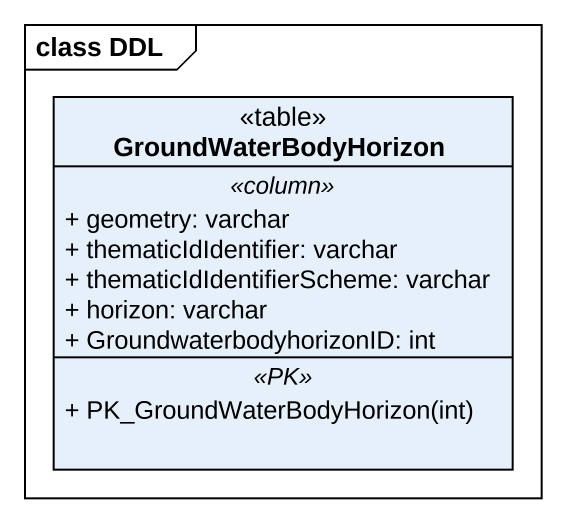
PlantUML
@startuml
mainframe class DDL
hide circle
hide empty members
skinparam classAttributeIconSize 0
class GroundWaterBodyHorizon <<table>> {
  .. <<column>> ..
  + geometry: varchar
  + thematicIdIdentifier: varchar
  + thematicIdIdentifierScheme: varchar
  + horizon: varchar
  + GroundwaterbodyhorizonID: int
  .. <<PK>> ..
  + PK_GroundWaterBodyHorizon(int)
}
@enduml
